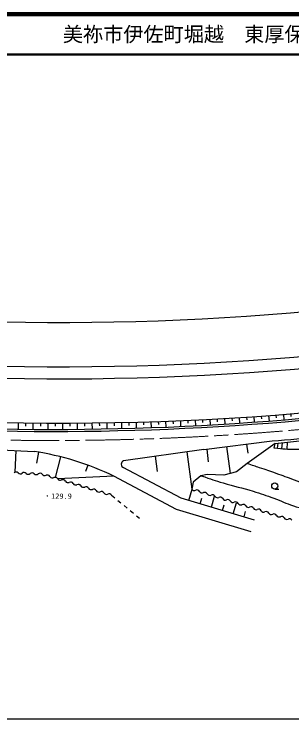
# Model space of a CAD drawing. Units: millimetres, scale not verified. Extents: x 40000 to 680000, y 20000 to 380000.
# Drawn here: x 392919 to 461870, y 205000 to 380000 of the extents above; entities that cross this region are included whole.
import ezdxf
from ezdxf.enums import TextEntityAlignment as Align

# ---------------------------------------------------------------- set-up
doc = ezdxf.new("R2010")
doc.units = ezdxf.units.MM
doc.header["$LTSCALE"] = 1000
doc.linetypes.add('CHAIN', pattern=[18.5, 12, -1.5, 3.5, -1.5])
for name, color, linetype, lineweight in [('M-BGD', 7, 'Continuous', 25), ('M-BMK', 2, 'CHAIN', 13), ('M-TTL', 2, 'Continuous', 140), ('M-TTL-BAND', 7, 'Continuous', 25), ('M-TTL-LINE', 7, 'Continuous', 50)]:
    doc.layers.add(name, color=color, linetype=linetype, lineweight=lineweight)
doc.layers.add('M-TTL-TXT', color=7, linetype='Continuous')
doc.styles.add('ＭＳ ゴシック', font='')
doc.styles.get('ＭＳ ゴシック').set_extended_font_data('MS Gothic')

msp = doc.modelspace()

# ---------------------------------------------------------------- linework, layer by layer
at = {"layer": 'M-BGD'}
for p, q in [((452446, 280060), (452539, 278693)), ((454271, 280186), (454319, 279507)), ((456096, 280316), (456194, 278967)), ((457920, 280451), (457971, 279781)), ((459744, 280591), (459848, 279260)), ((461568, 280735), (461621, 280074)), ((393948, 278502), (393925, 276926)), ((395777, 278479), (395767, 277693)), ((397606, 278460), (397591, 276892)), ((399435, 278445), (399430, 277664)), ((401264, 278436), (401258, 276877)), ((403093, 278431), (403092, 277654)), ((404923, 278430), (404924, 276882)), ((406752, 278435), (406755, 277663)), ((408581, 278444), (408591, 276905)), ((410410, 278457), (410417, 277691)), ((412239, 278476), (412257, 276948)), ((414069, 278499), (414079, 277738)), ((415898, 278526), (415922, 277011)), ((417727, 278559), (417741, 277804)), ((419555, 278596), (419588, 277092)), ((421384, 278637), (421402, 277889)), ((423213, 278684), (423253, 277193)), ((425041, 278735), (425063, 277993)), ((426870, 278790), (426917, 277313)), ((428698, 278851), (428723, 278116)), ((430526, 278916), (430580, 277453)), ((432354, 278985), (432383, 278257)), ((434182, 279060), (434243, 277611)), ((436009, 279139), (436041, 278418)), ((437837, 279222), (437904, 277789)), ((439664, 279311), (439699, 278598)), ((441491, 279404), (441565, 277986)), ((443317, 279502), (443356, 278797)), ((445144, 279604), (445224, 278202)), ((446970, 279711), (447011, 279014)), ((448796, 279823), (448882, 278438)), ((450621, 279939), (450666, 279251)), ((457722, 273403), (512000, 279011)), ((440033, 271892), (456997, 274014)), ((450639, 273219), (450921, 270964)), ((457722, 273403), (450800, 268417)), ((457492, 272193), (457722, 273403)), ((458313, 272114), (458442, 273477)), ((459372, 272017), (459504, 273587)), ((460684, 271926), (460775, 273718)), ((393378, 271604), (393104, 266228)), ((440033, 271892), (420050, 269099)), ((435763, 271296), (437053, 262070)), ((440717, 271978), (441112, 268822)), ((445678, 272599), (446515, 265910)), ((398949, 271220), (398500, 268488)), ((404417, 270090), (403138, 264977)), ((427907, 270197), (428432, 266441)), ((411179, 268018), (410611, 266459)), ((450800, 268417), (448081, 266311)), ((434406, 259803), (419978, 267435)), ((448081, 266311), (444941, 265507)), ((417688, 265253), (403738, 264610)), ((433264, 257013), (417688, 265253)), ((439236, 265354), (437398, 263784)), ((440806, 265699), (439236, 265354)), ((444941, 265507), (440806, 265699)), ((437398, 263784), (437053, 262070)), ((436300, 259237), (437139, 262043)), ((457621, 262077), (458621, 262077)), ((417134, 260541), (417905, 259904)), ((418675, 259267), (419446, 258630)), ((452613, 254360), (434406, 259803)), ((439107, 258398), (439526, 259801)), ((441879, 257569), (442697, 260307)), ((420217, 257993), (420988, 257356)), ((444617, 256750), (445026, 258119)), ((447321, 255942), (448119, 258613)), ((421759, 256719), (422530, 256082)), ((451754, 251486), (433264, 257013)), ((449992, 255144), (450391, 256479)), ((423301, 255445), (424071, 254808))]:
    msp.add_line(p, q, dxfattribs=at)
msp.add_circle((457621, 262827), 750, dxfattribs=at)
for centre, radius, start, end in [((404146, 994787), 691358, 262.9307, 277.49444), ((404146, 994787), 702358, 262.92733, 277.48326), ((404146, 994787), 705358, 262.92643, 277.48026), ((404146, 994787), 716358, 262.92316, 277.46939), ((402244, 974126), 697750, 265.54811, 276.47311), ((402244, 974126), 697250, 265.54938, 276.47332), ((402244, 974126), 702250, 274.47172, 276.47127), ((429128, 973041), 702348, 266.38327, 267.44836), ((387964, 204320), 67797, 63.99658, 81.60686), ((420493, 268247), 961, 117.4569, 246.62085), ((393393, 265563), 725, 43.61468, 130.82032), ((394442, 266563), 725, 223.61468, 310.82032), ((395390, 265466), 725, 43.61468, 130.82032), ((397388, 265369), 725, 43.61468, 130.82032), ((396440, 266466), 725, 223.61468, 310.82032), ((398438, 266369), 725, 223.61468, 310.82032), ((399386, 265272), 725, 43.61468, 130.82032), ((400541, 266129), 725, 209.5035, 296.70914), ((401193, 264834), 725, 29.5035, 116.70914), ((402455, 265548), 725, 209.5035, 296.70914), ((403107, 264253), 725, 29.5035, 116.70914), ((404369, 264967), 725, 209.5035, 296.70914), ((405021, 263671), 725, 29.5035, 116.70914), ((406282, 264385), 725, 209.5035, 296.70914), ((406934, 263090), 725, 29.5035, 116.70914), ((408196, 263804), 725, 209.5035, 296.70914), ((408848, 262509), 725, 29.5035, 116.70914), ((410110, 263223), 725, 209.5035, 296.70914), ((410762, 261928), 725, 29.5035, 116.70914), ((412024, 262642), 725, 209.5035, 296.70914), ((412675, 261347), 725, 29.5035, 116.70914), ((413937, 262061), 725, 209.5035, 296.70914), ((414589, 260765), 725, 29.5035, 116.70914), ((415851, 261480), 725, 209.5035, 296.70914), ((416503, 260184), 725, 29.5035, 116.70914), ((437687, 262422), 725, 209.04771, 296.25334), ((438328, 261122), 725, 29.04771, 116.25334), ((439596, 261826), 725, 209.04771, 296.25334), ((440237, 260525), 725, 29.04771, 116.25334), ((441505, 261229), 725, 209.04771, 296.25334), ((442146, 259929), 725, 29.04771, 116.25334), ((443414, 260633), 725, 209.04771, 296.25334), ((444055, 259333), 725, 29.04771, 116.25334), ((445323, 260037), 725, 209.04771, 296.25334), ((445964, 258736), 725, 29.04771, 116.25334), ((447232, 259440), 725, 209.04771, 296.25334), ((447873, 258140), 725, 29.04771, 116.25334), ((449141, 258844), 725, 209.04771, 296.25334), ((449782, 257543), 725, 29.04771, 116.25334), ((451050, 258247), 725, 209.04771, 296.25334), ((451691, 256947), 725, 29.04771, 116.25334), ((452959, 257651), 725, 209.04771, 296.25334), ((453600, 256351), 725, 29.04771, 116.25334), ((454868, 257055), 725, 209.04771, 296.25334), ((455509, 255754), 725, 29.04771, 116.25334), ((456777, 256458), 725, 209.04771, 296.25334), ((457418, 255158), 725, 29.04771, 116.25334), ((458686, 255862), 725, 209.04771, 296.25334), ((459327, 254561), 725, 29.04771, 116.25334), ((460595, 255265), 725, 209.04771, 296.25334), ((461236, 253965), 725, 29.04771, 116.25334)]:
    msp.add_arc(centre, radius, start, end, dxfattribs=at)
for points, knots in [([(439383, 265386), (441959, 264472), (442665, 264237), (444794, 263574), (447672, 262679), (449356, 262425), (452237, 261537), (454266, 260913), (455389, 260518), (457385, 259797), (459297, 259106), (460301, 258533), (462236, 257908), (464287, 257247), (465457, 256926), (467569, 256501), (470118, 255988), (471583, 255912), (474161, 255575), (476602, 255256), (477959, 254906), (480420, 254834), (483262, 254752), (484860, 255016), (487679, 255390), (489948, 255691), (491240, 255873), (493419, 256575), (496246, 257485), (497714, 258408), (500159, 260093), (501532, 261039), (502034, 261897), (503196, 263093), (504816, 264760), (505751, 265679), (507195, 267500), (508215, 268786), (508647, 269611), (509491, 271018), (510527, 272743), (511077, 273742), (511825, 275610), (512140, 276399), (512258, 276679), (512574, 277650)], [0, 0, 0, 0, 1, 1, 1, 2, 2, 2, 3, 3, 3, 4, 4, 4, 5, 5, 5, 6, 6, 6, 7, 7, 7, 8, 8, 8, 9, 9, 9, 10, 10, 10, 11, 11, 11, 12, 12, 12, 13, 13, 13, 14, 14, 14, 15, 15, 15, 15]), ([(507434, 276473), (507728, 276166), (507837, 275992), (508007, 275633), (508324, 274959), (508255, 274459), (508110, 273728), (507930, 272824), (507524, 272412), (507061, 271616), (506778, 271129), (506612, 270859), (506279, 270405), (505813, 269770), (505520, 269438), (505009, 268839), (504431, 268162), (504093, 267794), (503473, 267156), (502761, 266425), (502378, 265992), (501582, 265354), (500691, 264639), (500109, 264348), (499131, 263759), (498043, 263104), (497439, 262709), (496266, 262223), (494327, 261420), (493176, 261108), (491126, 260657), (489368, 260271), (488368, 260106), (486577, 259919), (484543, 259706), (483394, 259561), (481349, 259624), (479517, 259680), (478496, 259853), (476683, 260126), (474756, 260416), (473667, 260558), (471779, 261041), (470175, 261452), (469297, 261767), (467733, 262312), (465661, 263033), (464531, 263524), (462475, 264290), (460724, 264943), (459747, 265321), (457986, 265945), (456376, 266514), (455469, 266820), (453850, 267362), (452644, 267767), (452262, 267893), (450758, 268385)], [0, 0, 0, 0, 1, 1, 1, 2, 2, 2, 3, 3, 3, 4, 4, 4, 5, 5, 5, 6, 6, 6, 7, 7, 7, 8, 8, 8, 9, 9, 9, 10, 10, 10, 11, 11, 11, 12, 12, 12, 13, 13, 13, 14, 14, 14, 15, 15, 15, 16, 16, 16, 17, 17, 17, 18, 18, 18, 19, 19, 19, 19]), ([(468185, 272129), (465564, 271917), (464791, 271846), (462613, 271873), (460609, 271897), (459900, 271959), (457492, 272193)], [0, 0, 0, 0, 1, 1, 1, 2, 2, 2, 2])]:
    msp.add_open_spline(points, degree=3, knots=knots, dxfattribs=at)
at = {"layer": 'M-BMK'}
msp.add_arc((402244, 974126), 700000, 267.65761, 275.71998, dxfattribs=at)
at = {"layer": 'M-TTL'}
msp.add_line((680000, 380000), (40000, 380000), dxfattribs=at)
at = {"layer": 'M-TTL-BAND'}
msp.add_line((40000, 205000), (579000, 205000), dxfattribs=at)
at = {"layer": 'M-TTL-LINE'}
msp.add_line((40000, 370000), (680000, 370000), dxfattribs=at)

# ---------------------------------------------------------------- texts
at = {"layer": 'M-BGD', "style": 'ＭＳ ゴシック'}
msp.add_text('・129.9', height=1320, dxfattribs=at).set_placement((400247, 260327), align=Align.MIDDLE_LEFT)
at = {"layer": 'M-TTL-TXT', "style": 'ＭＳ ゴシック'}
msp.add_text('美祢市伊佐町堀越\u3000東厚保町山中', height=3666, dxfattribs=at).set_placement((405024, 375000), align=Align.MIDDLE_LEFT)

doc.saveas('drawing.dxf')
